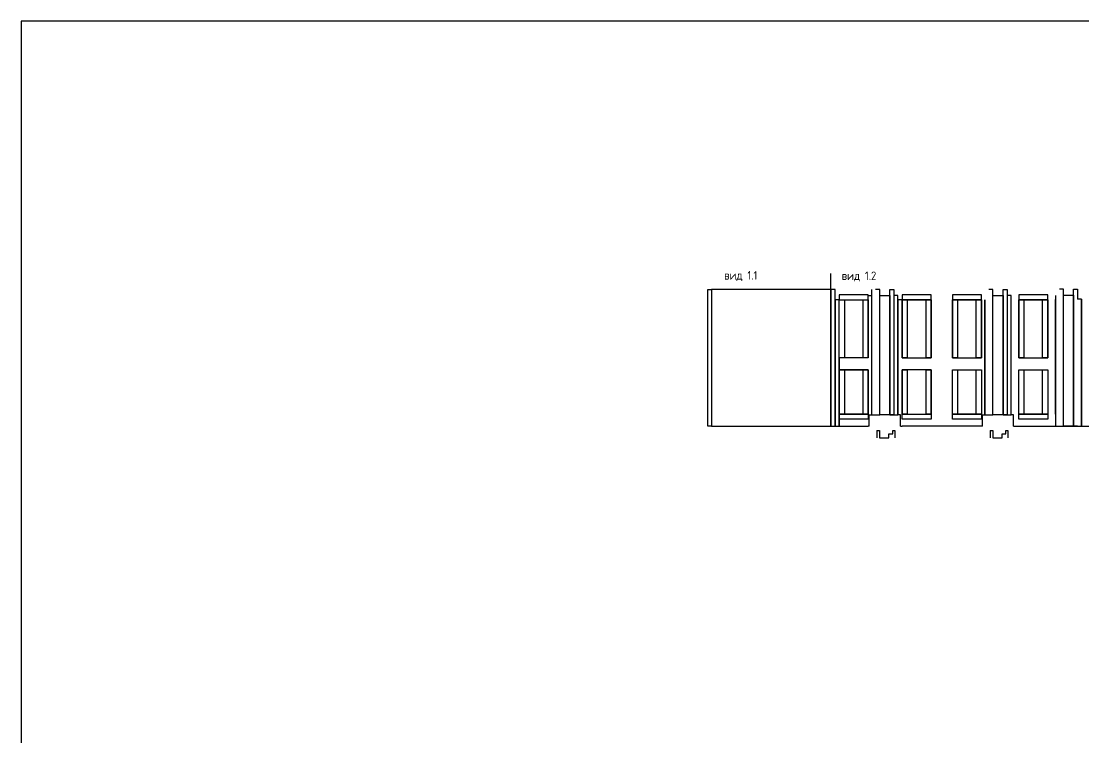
# Model space of a CAD drawing. Header units: millimetres. Extents: x 209 to 1046824, y -77613 to 504101.
# Drawn here: x 556639 to 618985, y 462083 to 504101 of the extents above; entities that cross this region are included whole.
import ezdxf

# ---------------------------------------------------------------- set-up
doc = ezdxf.new("R2010")
doc.units = ezdxf.units.MM
doc.layers.add('Основные линии', color=7, linetype='Continuous', lineweight=30)
doc.layers.add('Штриховка', color=7, linetype='Continuous', lineweight=25)
doc.styles.add('СПДС', font='isocpeur.ttf', dxfattribs={"width": 0.9})

msp = doc.modelspace()

# ---------------------------------------------------------------- linework, layer by layer
msp.add_lwpolyline([(556639.4, 144021), (1046823.5, 144021), (1046823.5, 504101.2), (556639.4, 504101.2)], close=True)
at = {"layer": 'Основные линии'}
for p, q in [((606845.8, 480110.2), (606845.8, 479670.2)), ((606845.8, 480110.2), (607005.8, 480110.2)), ((607005.8, 480110.2), (607005.8, 479670.2)), ((607898.5, 480110.2), (607898.5, 479670.2)), ((613485.8, 480110.2), (613485.8, 479670.2)), ((613485.8, 480110.2), (613645.8, 480110.2)), ((613645.8, 480110.2), (613645.8, 479670.2)), ((614538.5, 480110.2), (614538.5, 479670.2))]:
    msp.add_line(p, q, dxfattribs=at)
for points in [[(604140.1, 488361.7), (604140.1, 489310.4)], [(606540.1, 488361.7), (606540.1, 481021.9), (607010.1, 481021.9), (607010.1, 488361.7), (606775.1, 488361.7)], [(613180.1, 487761.7), (613180.1, 481021.9), (613650.1, 481021.9), (613650.1, 488361.7), (613415.1, 488361.7)], [(617320.1, 488011.7), (617320.1, 480361.7), (617790.1, 480361.7), (617790.1, 488392.8), (617555.1, 488392.8)], [(618625.1, 480361.7), (618390.1, 480361.7), (618390.1, 488392.8), (618625.1, 488392.8), (618625.1, 487796.8)], [(606340.1, 488011.7), (606540.1, 488011.7), (606540.1, 481021.9)], [(606340.1, 484361.7), (606340.1, 487761.7)], [(607610.1, 488011.7), (607610.1, 481021.9), (608080.1, 481021.9), (608080.1, 488011.7), (607845.1, 488011.7)], [(608330.1, 484361.7), (608330.1, 487761.7), (608080.1, 487761.7), (608080.1, 481021.9)], [(613180.1, 481021.9), (613180.1, 487761.7), (613180.1, 487761.7)], [(614250.1, 488011.7), (614250.1, 481021.9), (614720.1, 481021.9), (614720.1, 488011.7), (614485.1, 488011.7)], [(617320.1, 481053), (617320.1, 487792.8), (617320.1, 487792.8)], [(618390.1, 488042.8), (618390.1, 480361.7), (618860.1, 480361.7), (618860.1, 487796.8), (618625.1, 487796.8)], [(618860.1, 487796.8), (618860.1, 480361.7), (623860.1, 480361.7), (623860.1, 487761.7)], [(606340.1, 484361.7), (604640.1, 484361.7), (604640.1, 483661.7), (606340.1, 483661.7)], [(606340.1, 481061.7), (606340.1, 483661.7)], [(608330.1, 481061.7), (608330.1, 483661.7)], [(606340.1, 481061.7), (604640.1, 481061.7), (604640.1, 480361.7), (606340.1, 480361.7)], [(606397.4, 480361.7), (606397.4, 481021.9), (606540.1, 481021.9)], [(608222.8, 480361.7), (608222.8, 481021.9), (608080.1, 481021.9)], [(613037.4, 480361.7), (613037.4, 481021.9), (613180.1, 481021.9)], [(614862.8, 480361.7), (614862.8, 481021.9), (614720.1, 481021.9)], [(606397.4, 480361.7), (606340.1, 480361.7)], [(607005.8, 479670.2), (607555.8, 479670.2), (607555.8, 479910.2), (607775.8, 479910.2), (607775.8, 480110.2), (607898.5, 480110.2)], [(608222.8, 480361.7), (608330.1, 480361.7)], [(613037.4, 480361.7), (608330.1, 480361.7)], [(613645.8, 479670.2), (614195.8, 479670.2), (614195.8, 479910.2), (614415.8, 479910.2), (614415.8, 480110.2), (614538.5, 480110.2)], [(614862.8, 480361.7), (617177.4, 480361.7)], [(617177.4, 480361.7), (618860.1, 480361.7)]]:
    msp.add_lwpolyline(points, dxfattribs=at)
for points in [[(597140.1, 480361.7), (604140.1, 480361.7), (604140.1, 488361.7), (597140.1, 488361.7)], [(604140.1, 480361.7), (604390.1, 480361.7), (604390.1, 488361.7), (604140.1, 488361.7)], [(607610.1, 488361.7), (607845.1, 488361.7), (607845.1, 481021.9), (607610.1, 481021.9)], [(614250.1, 488361.7), (614485.1, 488361.7), (614485.1, 481021.9), (614250.1, 481021.9)], [(604390.1, 480361.7), (604640.1, 480361.7), (604640.1, 487761.7), (604390.1, 487761.7)], [(607010.1, 488011.7), (607610.1, 488011.7), (607610.1, 481021.9), (607010.1, 481021.9)], [(610030.1, 487761.7), (608330.1, 487761.7), (608330.1, 484361.7), (610030.1, 484361.7)], [(611275.5, 484361.7), (612975.5, 484361.7), (612975.5, 487761.7), (611275.5, 487761.7)], [(613650.1, 488011.7), (614250.1, 488011.7), (614250.1, 481021.9), (613650.1, 481021.9)], [(615170.1, 484361.7), (616870.1, 484361.7), (616870.1, 487761.7), (615170.1, 487761.7)], [(617790.1, 488042.8), (618390.1, 488042.8), (618390.1, 480361.7), (617790.1, 480361.7)], [(604640.1, 481061.7), (606340.1, 481061.7), (606340.1, 483661.7), (604640.1, 483661.7)], [(608330.1, 481061.7), (610030.1, 481061.7), (610030.1, 483661.7), (608330.1, 483661.7)], [(611275.5, 483661.7), (612975.5, 483661.7), (612975.5, 481061.7), (611275.5, 481061.7)], [(615170.1, 483661.7), (616870.1, 483661.7), (616870.1, 481061.7), (615170.1, 481061.7)]]:
    msp.add_lwpolyline(points, close=True, dxfattribs=at)
at = {"layer": 'Основные линии', "color": 1}
for points in [[(604640.1, 487761.7), (606340.1, 487761.7), (606340.1, 488061.7), (604640.1, 488061.7)], [(604640.1, 487761.7), (604940.1, 487761.7), (604940.1, 484361.7), (604640.1, 484361.7)], [(606040.1, 487761.7), (606340.1, 487761.7), (606340.1, 484361.7), (606040.1, 484361.7)]]:
    msp.add_lwpolyline(points, close=True, dxfattribs=at)
at = {"layer": 'Основные линии', "color": 2, "true_color": 0xf1eb1f}
for points in [[(608330.1, 487761.7), (610030.1, 487761.7), (610030.1, 488061.7), (608330.1, 488061.7)], [(611275.5, 487761.7), (612975.5, 487761.7), (612975.5, 488061.7), (611275.5, 488061.7)], [(615170.1, 487761.7), (616870.1, 487761.7), (616870.1, 488061.7), (615170.1, 488061.7)], [(604640.1, 483661.7), (604940.1, 483661.7), (604940.1, 481061.7), (604640.1, 481061.7)], [(606040.1, 483661.7), (606340.1, 483661.7), (606340.1, 481061.7), (606040.1, 481061.7)], [(608330.1, 483661.7), (608630.1, 483661.7), (608630.1, 481061.7), (608330.1, 481061.7)], [(609730.1, 483661.7), (610030.1, 483661.7), (610030.1, 481061.7), (609730.1, 481061.7)], [(611275.5, 483661.7), (611575.5, 483661.7), (611575.5, 481061.7), (611275.5, 481061.7)], [(612675.5, 483661.7), (612975.5, 483661.7), (612975.5, 481061.7), (612675.5, 481061.7)], [(615170.1, 483661.7), (615470.1, 483661.7), (615470.1, 481061.7), (615170.1, 481061.7)], [(616570.1, 483661.7), (616870.1, 483661.7), (616870.1, 481061.7), (616570.1, 481061.7)], [(604640.1, 481061.7), (606340.1, 481061.7), (606340.1, 480761.7), (604640.1, 480761.7)], [(608330.1, 481061.7), (610030.1, 481061.7), (610030.1, 480761.7), (608330.1, 480761.7)], [(611275.5, 481061.7), (612975.5, 481061.7), (612975.5, 480761.7), (611275.5, 480761.7)], [(615170.1, 481061.7), (616870.1, 481061.7), (616870.1, 480761.7), (615170.1, 480761.7)]]:
    msp.add_lwpolyline(points, close=True, dxfattribs=at)
at = {"layer": 'Основные линии', "color": 41, "true_color": 0xf4ee51}
for points in [[(608330.1, 487761.7), (608630.1, 487761.7), (608630.1, 484361.7), (608330.1, 484361.7)], [(609730.1, 487761.7), (610030.1, 487761.7), (610030.1, 484361.7), (609730.1, 484361.7)], [(611275.5, 487761.7), (611575.5, 487761.7), (611575.5, 484361.7), (611275.5, 484361.7)], [(612675.5, 487761.7), (612975.5, 487761.7), (612975.5, 484361.7), (612675.5, 484361.7)], [(615170.1, 487761.7), (615470.1, 487761.7), (615470.1, 484361.7), (615170.1, 484361.7)], [(616570.1, 487761.7), (616870.1, 487761.7), (616870.1, 484361.7), (616570.1, 484361.7)]]:
    msp.add_lwpolyline(points, close=True, dxfattribs=at)
at = {"layer": 'Штриховка'}
msp.add_lwpolyline([(597140.1, 480361.7), (596925.1, 480361.7), (596925.1, 488372.6), (597140.1, 488372.6)], close=True, dxfattribs=at)

# ---------------------------------------------------------------- texts
at = {"layer": 'Основные линии', "char_height": 500, "attachment_point": 1, "style": 'СПДС'}
for s, insert in [('вид 1.1', (597885.4, 489450)), ('вид 1.2', (604782.1, 489427))]:
    msp.add_mtext_dynamic_manual_height_columns(s, width=3371.815, gutter_width=1678.4, heights=[0], dxfattribs=dict(at, insert=insert))

doc.saveas('drawing.dxf')
